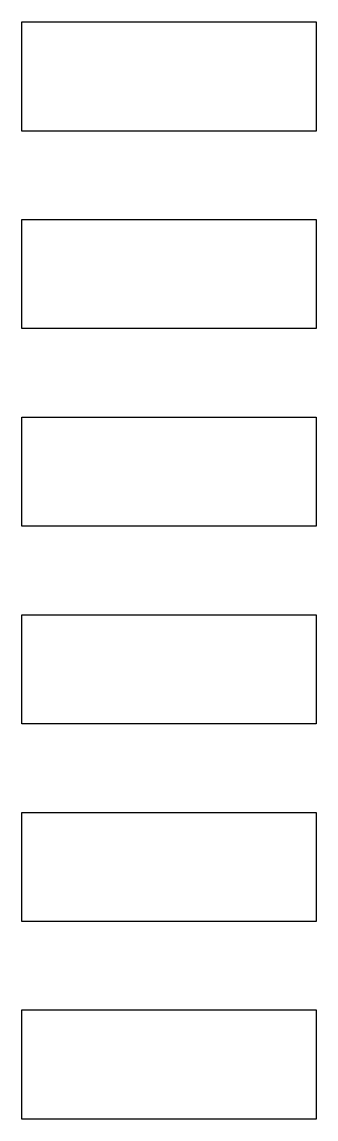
# Model space of a CAD drawing. Header units: metres. Extents: x -681087 to 1033303, y 74272 to 2630761.
# Drawn here: x 363861 to 365202, y 2121287 to 2126284 of the extents above; entities that cross this region are included whole.
import ezdxf

# ---------------------------------------------------------------- set-up
doc = ezdxf.new("R2010")
doc.units = ezdxf.units.M
doc.layers.add('SKELETON_CLEAN', color=7, linetype='Continuous')
doc.layers.add('SKELETON_ORIGINAL', color=8, linetype='Continuous')

msp = doc.modelspace()

# ---------------------------------------------------------------- linework, layer by layer
at = {"layer": 'SKELETON_CLEAN'}
for p, q in [((363860.6, 2126283.7), (365202.1, 2126283.7)), ((363860.6, 2125786.8), (363860.6, 2126283.7)), ((365202.1, 2126283.7), (365202.1, 2125786.8)), ((365202.1, 2125786.8), (363860.6, 2125786.8)), ((363860.6, 2125383.7), (365202.1, 2125383.7)), ((363860.6, 2124886.8), (363860.6, 2125383.7)), ((365202.1, 2125383.7), (365202.1, 2124886.8)), ((365202.1, 2124886.8), (363860.6, 2124886.8)), ((363860.6, 2124483.7), (365202.1, 2124483.7)), ((363860.6, 2123986.8), (363860.6, 2124483.7)), ((365202.1, 2124483.7), (365202.1, 2123986.8)), ((365202.1, 2123986.8), (363860.6, 2123986.8)), ((363860.6, 2123583.7), (365202.1, 2123583.7)), ((363860.6, 2123086.8), (363860.6, 2123583.7)), ((365202.1, 2123583.7), (365202.1, 2123086.8)), ((365202.1, 2123086.8), (363860.6, 2123086.8)), ((363860.6, 2122683.7), (365202.1, 2122683.7)), ((363860.6, 2122186.8), (363860.6, 2122683.7)), ((365202.1, 2122683.7), (365202.1, 2122186.8)), ((365202.1, 2122186.8), (363860.6, 2122186.8)), ((363860.6, 2121783.7), (365202.1, 2121783.7)), ((363860.6, 2121286.8), (363860.6, 2121783.7)), ((365202.1, 2121783.7), (365202.1, 2121286.8)), ((365202.1, 2121286.8), (363860.6, 2121286.8))]:
    msp.add_line(p, q, dxfattribs=at)
at = {"layer": 'SKELETON_ORIGINAL'}
for p, q in [((363860.6, 2126283.7), (365202.1, 2126283.7)), ((363860.6, 2125786.8), (363860.6, 2126283.7)), ((365202.1, 2126283.7), (365202.1, 2125786.8)), ((365202.1, 2125786.8), (363860.6, 2125786.8)), ((363860.6, 2125383.7), (365202.1, 2125383.7)), ((363860.6, 2124886.8), (363860.6, 2125383.7)), ((365202.1, 2125383.7), (365202.1, 2124886.8)), ((365202.1, 2124886.8), (363860.6, 2124886.8)), ((363860.6, 2124483.7), (365202.1, 2124483.7)), ((363860.6, 2123986.8), (363860.6, 2124483.7)), ((365202.1, 2124483.7), (365202.1, 2123986.8)), ((365202.1, 2123986.8), (363860.6, 2123986.8)), ((363860.6, 2123583.7), (365202.1, 2123583.7)), ((363860.6, 2123086.8), (363860.6, 2123583.7)), ((365202.1, 2123583.7), (365202.1, 2123086.8)), ((365202.1, 2123086.8), (363860.6, 2123086.8)), ((363860.6, 2122683.7), (365202.1, 2122683.7)), ((363860.6, 2122186.8), (363860.6, 2122683.7)), ((365202.1, 2122683.7), (365202.1, 2122186.8)), ((365202.1, 2122186.8), (363860.6, 2122186.8)), ((363860.6, 2121783.7), (365202.1, 2121783.7)), ((363860.6, 2121286.8), (363860.6, 2121783.7)), ((365202.1, 2121783.7), (365202.1, 2121286.8)), ((365202.1, 2121286.8), (363860.6, 2121286.8))]:
    msp.add_line(p, q, dxfattribs=at)

doc.saveas('drawing.dxf')
